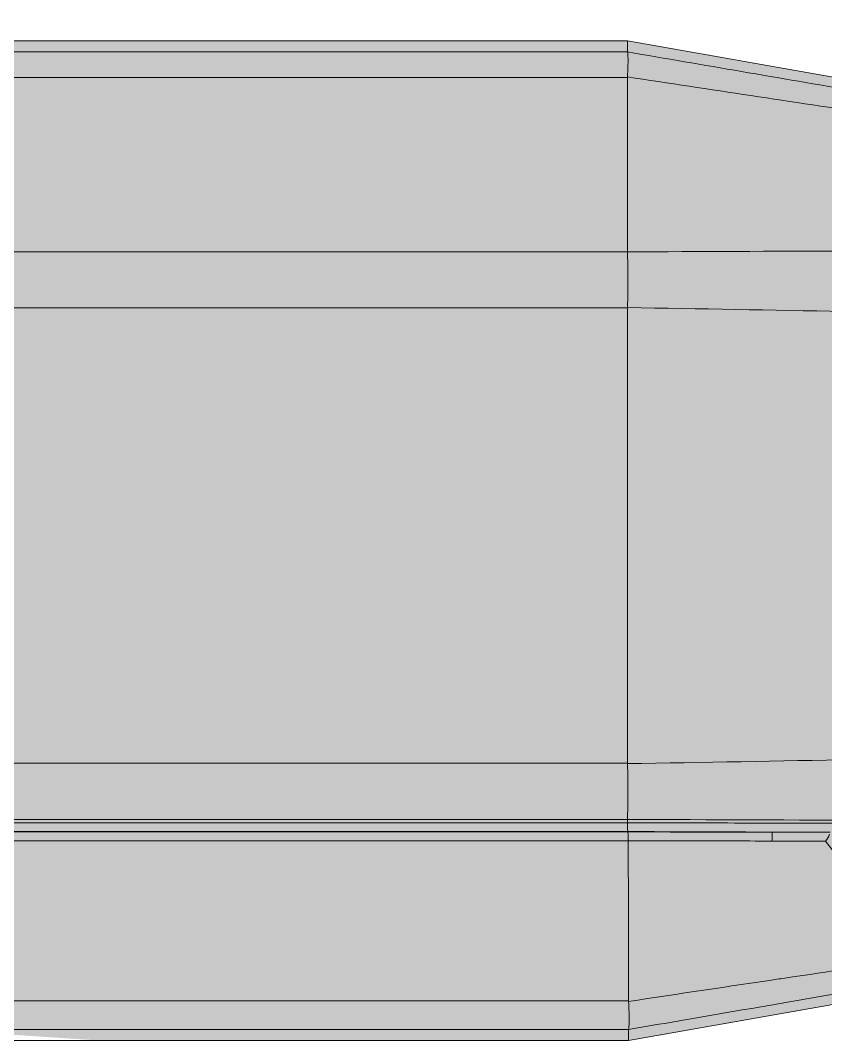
# Model space of a CAD drawing. Header units: millimetres. Extents: x 5106 to 6716, y 1990 to 3063.
# Drawn here: x 6451.6 to 6457.17, y 2659.22 to 2666.27 of the extents above; entities that cross this region are included whole.
import ezdxf

# ---------------------------------------------------------------- set-up
doc = ezdxf.new("R2010")
doc.units = ezdxf.units.MM
doc.layers.add('di', color=7, linetype='Continuous')
doc.layers.add('xian', color=250, linetype='Continuous')

# ---------------------------------------------------------------- blocks, each defined once
blk = doc.blocks.new('al-cu')
at = {"layer": 'di', "lineweight": 0, "true_color": 0xffffff}
h = blk.add_hatch(color=7, dxfattribs=at)
h.dxf.hatch_style = 1
h.paths.add_polyline_path([(2170.5902, 2624.2039), (2170.7807, 2618.9417), (2170.7807, 2618.9405), (2170.8537, 2617.8383), (2170.8537, 2614.0827), (2170.4642, 2611.8737), (2170.4278, 2611.8295), (2170.379, 2611.8107), (2170.1309, 2610.404), (2170.0593, 2610.3438), (2169.7054, 2610.3438), (2169.6957, 2610.0671), (2169.6955, 2610.0667), (2169.6955, 2610.0622), (2169.6603, 2609.052), (2169.6599, 2609.0472), (2169.6565, 2609.0335), (2169.6523, 2609.0246), (2169.6425, 2609.0122), (2169.6368, 2609.0073), (2169.6269, 2609.0014), (2169.6162, 2608.9976), (2169.6088, 2608.9962), (2169.602, 2608.9958), (2169.5889, 2608.9958), (2169.5889, 2607.2471), (2164.9173, 2607.2471), (2164.8736, 2608.4986), (2164.9256, 2608.5586), (2164.9256, 2609.8871), (2164.8221, 2609.974), (2164.819, 2610.0622), (2164.7286, 2610.2634), (2164.3043, 2610.4333), (2163.9558, 2612.4098), (2164.0089, 2612.5289), (2163.7338, 2614.0891), (2163.7338, 2618.7562), (2163.5879, 2624.7755), (2163.5887, 2624.7853), (2163.5905, 2624.7927), (2163.5936, 2624.8008), (2163.6002, 2624.8113), (2163.6064, 2624.8181), (2163.6146, 2624.8245), (2163.6212, 2624.8281), (2163.9243, 2624.9718), (2163.9243, 2628.647), (2163.5879, 2634.9282), (2163.5887, 2634.938), (2163.5899, 2634.9434), (2163.5927, 2634.9513), (2163.5967, 2634.9589), (2163.6027, 2634.967), (2163.608, 2634.9722), (2163.615, 2634.9774), (2163.7338, 2635.0512), (2163.7338, 2639.7516), (2164.0089, 2641.3118), (2164.3095, 2643.4367), (2164.3811, 2643.4968), (2164.8088, 2643.4968), (2164.8558, 2644.7995), (2164.8579, 2644.807), (2164.862, 2644.8157), (2164.8675, 2644.8236), (2164.8748, 2644.831), (2164.8823, 2644.8364), (2164.892, 2644.8411), (2164.9013, 2644.8438), (2164.9103, 2644.8448), (2164.9256, 2644.8448), (2164.9256, 2646.5936), (2169.5972, 2646.5936), (2169.6409, 2645.342), (2169.5889, 2645.282), (2169.5889, 2644.8447), (2169.606, 2644.8447), (2169.6125, 2644.8439), (2169.6191, 2644.8423), (2169.6285, 2644.8385), (2169.637, 2644.8332), (2169.6425, 2644.8285), (2169.6484, 2644.8219), (2169.6544, 2644.8121), (2169.6573, 2644.805), (2169.6593, 2644.7973), (2169.6603, 2644.7886), (2169.6955, 2643.7785), (2170.3131, 2642.4032), (2170.3732, 2642.0624), (2170.8537, 2639.758), (2170.8537, 2635.0125), (2170.8533, 2635.0061), (2170.8527, 2635.0021), (2170.8513, 2634.9962), (2170.8493, 2634.9903), (2170.8477, 2634.9868), (2170.8438, 2634.9801), (2170.8406, 2634.9758), (2170.8371, 2634.9719), (2170.8337, 2634.9686), (2170.8311, 2634.9665), (2170.7807, 2634.9275), (2170.7807, 2629.9038), (2170.7806, 2629.9009), (2170.7801, 2629.8958), (2170.7793, 2629.891), (2170.7782, 2629.8867), (2170.7759, 2629.8806), (2170.7728, 2629.8744), (2170.7379, 2629.8146), (2170.7338, 2629.8086), (2170.7314, 2629.8055), (2170.7275, 2629.8015), (2170.7229, 2629.7976), (2170.7196, 2629.7953), (2170.7163, 2629.7932), (2170.5902, 2629.7219)])
at = {"layer": 'di', "color": 18, "lineweight": 0, "true_color": 0x000000}
for points in [[(2170.4642, 2611.8737), (2170.8537, 2614.0827), (2170.8537, 2618.8282)], [(2163.7338, 2618.7562), (2163.7338, 2614.0891), (2164.0089, 2612.5289), (2163.9558, 2612.4098), (2164.3095, 2610.404), (2164.3811, 2610.3438), (2164.5277, 2610.3438), (2164.7286, 2610.2634), (2164.819, 2610.0622), (2164.8543, 2609.052), (2164.8592, 2609.0305), (2164.8664, 2609.0184), (2164.8777, 2609.0073), (2164.8906, 2609.0001), (2164.9125, 2608.9958), (2164.9256, 2608.9958), (2164.9256, 2608.5586), (2164.8736, 2608.4986), (2164.9173, 2607.2471), (2169.5972, 2607.2471)]]:
    blk.add_lwpolyline(points, dxfattribs=at)
at = {"layer": 'xian', "color": 18, "lineweight": 0, "true_color": 0x000000}
for p, q in [((2168.8784, 2639.7516), (2168.8784, 2614.0891)), ((2169.2795, 2614.0891), (2169.2795, 2639.7516)), ((2169.3021, 2639.7516), (2169.3021, 2614.0891)), ((2169.3653, 2614.0866), (2169.3653, 2639.754)), ((2169.3676, 2639.7542), (2169.3676, 2614.0865)), ((2169.4307, 2614.084), (2169.4307, 2639.7566)), ((2170.5712, 2623.9232), (2170.5712, 2614.0813)), ((2165.6361, 2614.0891), (2165.6361, 2619.731)), ((2165.2351, 2619.4901), (2165.2351, 2614.0891)), ((2163.9934, 2614.0891), (2163.9934, 2618.9009)), ((2170.8537, 2614.0827), (2170.8537, 2618.8282)), ((2163.7338, 2618.7562), (2163.7338, 2614.0891)), ((2163.8124, 2618.7934), (2163.8124, 2614.0891)), ((2170.7749, 2614.0826), (2170.7749, 2618.791)), ((2163.8124, 2614.0891), (2163.7338, 2614.0891)), ((2164.0089, 2612.5289), (2163.7338, 2614.0891)), ((2163.8124, 2614.0891), (2163.8126, 2614.089)), ((2163.9934, 2614.0891), (2165.2351, 2614.0891)), ((2168.8784, 2614.0891), (2165.6361, 2614.0891)), ((2169.302, 2614.0891), (2169.2795, 2614.0891)), ((2169.3651, 2614.0867), (2169.3653, 2614.0866)), ((2169.3676, 2614.0865), (2169.3653, 2614.0866)), ((2169.3676, 2614.0865), (2169.3678, 2614.0865)), ((2169.4308, 2614.084), (2169.4307, 2614.084)), ((2169.4366, 2614.084), (2169.4308, 2614.084))]:
    blk.add_line(p, q, dxfattribs=at)
at = {"layer": 'xian', "color": 18, "lineweight": 0, "true_color": 0x000000, "flags": 128}
for points in [[(2170.5712, 2614.0813), (2170.3473, 2614.0818), (2169.9504, 2614.0828), (2169.4366, 2614.084)], [(2170.4642, 2611.8737), (2170.6565, 2612.9646), (2170.8537, 2614.0827)], [(2170.7749, 2614.0826), (2170.8143, 2614.0827), (2170.8537, 2614.0827)]]:
    blk.add_lwpolyline(points, dxfattribs=at)
at = {"layer": 'xian', "color": 18, "lineweight": 0, "true_color": 0x000000}
blk.add_arc((2169.3904, 2613.3135), 0.2546, 265.11402, 279.5056, dxfattribs=at)
at = {"layer": 'xian', "color": 18, "lineweight": 0, "true_color": 0x000000, "extrusion": (0, 0, -1)}
for centre, start_param, end_param in [((2165.6361, 2610.6127), 6.278547, 6.283185), ((2168.8784, 2610.6127), 0, 0.004639)]:
    blk.add_ellipse(centre, major_axis=(0, 3.4764), ratio=0.167678, start_param=start_param, end_param=end_param, dxfattribs=at)
at = {"layer": 'xian', "color": 18, "lineweight": 0, "true_color": 0x000000}
for points, knots in [([(2163.99, 2614.089), (2163.9373, 2614.0862), (2163.8956, 2614.0851), (2163.8343, 2614.0854), (2163.8169, 2614.0868), (2163.8126, 2614.089)], [0, 0, 0, 0, 0.5, 0.5, 1, 1, 1, 1]), ([(2165.6334, 2614.089), (2165.5597, 2614.087), (2165.4886, 2614.0862), (2165.3515, 2614.0865), (2165.2898, 2614.0876), (2165.2362, 2614.089)], [0, 0, 0, 0, 0.5, 0.5, 1, 1, 1, 1]), ([(2169.2783, 2614.089), (2169.2246, 2614.0876), (2169.1634, 2614.0865), (2169.0262, 2614.0862), (2168.9549, 2614.087), (2168.8811, 2614.089)], [0, 0, 0, 0, 0.5, 0.5, 1, 1, 1, 1]), ([(2169.302, 2614.0891), (2169.3027, 2613.8352), (2169.3034, 2613.5815), (2169.3041, 2613.3279), (2169.3043, 2613.254), (2169.3045, 2613.1801), (2169.3048, 2613.1063), (2169.3052, 2612.9448), (2169.3057, 2612.7835), (2169.3062, 2612.6221), (2169.3062, 2612.6189), (2169.3062, 2612.6157), (2169.3062, 2612.6125)], [0, 0, 0, 0, 0.002658156, 0.002658156, 0.002658156, 0.003432388, 0.003432388, 0.003432388, 0.005124457, 0.005124457, 0.005124457, 0.00515807, 0.00515807, 0.00515807, 0.00515807]), ([(2169.3687, 2613.0598), (2169.3686, 2613.0763), (2169.3686, 2613.0927), (2169.3685, 2613.1091), (2169.3682, 2613.1829), (2169.368, 2613.2568), (2169.3677, 2613.3306), (2169.3668, 2613.5825), (2169.3659, 2613.8345), (2169.3651, 2614.0867)], [0.001519467, 0.001519467, 0.001519467, 0.001519467, 0.001691885, 0.001691885, 0.001691885, 0.002466038, 0.002466038, 0.002466038, 0.005107544, 0.005107544, 0.005107544, 0.005107544]), ([(2169.3678, 2614.0865), (2169.3679, 2614.0496), (2169.3679, 2614.0127), (2169.3679, 2613.9758), (2169.368, 2613.8482), (2169.3682, 2613.7205), (2169.3683, 2613.5929), (2169.3683, 2613.519), (2169.3684, 2613.4451), (2169.3684, 2613.3713), (2169.3685, 2613.2674), (2169.3686, 2613.1636), (2169.3687, 2613.0598)], [0.000000013, 0.000000013, 0.000000013, 0.000000013, 0.000386506, 0.000386506, 0.000386506, 0.001724638, 0.001724638, 0.001724638, 0.002499246, 0.002499246, 0.002499246, 0.003588194, 0.003588194, 0.003588194, 0.003588194]), ([(2169.4324, 2613.0624), (2169.4323, 2613.1661), (2169.4321, 2613.2699), (2169.4319, 2613.3737), (2169.4318, 2613.4475), (2169.4317, 2613.5213), (2169.4316, 2613.5951), (2169.4313, 2613.7581), (2169.4311, 2613.921), (2169.4308, 2614.084)], [0.00134221, 0.00134221, 0.00134221, 0.00134221, 0.002431097, 0.002431097, 0.002431097, 0.003205665, 0.003205665, 0.003205665, 0.004914589, 0.004914589, 0.004914589, 0.004914589]), ([(2170.5746, 2614.0812), (2170.5213, 2613.7247), (2170.4681, 2613.3682), (2170.415, 2613.0115), (2170.4093, 2612.9731), (2170.4036, 2612.9348), (2170.3979, 2612.8965), (2170.3552, 2612.609), (2170.3125, 2612.3215), (2170.2699, 2612.0339)], [0, 0, 0, 0, 0.003753137, 0.003753137, 0.003753137, 0.004156574, 0.004156574, 0.004156574, 0.007181168, 0.007181168, 0.007181168, 0.007181168]), ([(2170.5746, 2614.0812), (2170.6042, 2614.0798), (2170.6307, 2614.0788), (2170.6778, 2614.0777), (2170.6984, 2614.0775), (2170.7498, 2614.078), (2170.7698, 2614.0798), (2170.7747, 2614.0825)], [0, 0, 0, 0, 0.25, 0.25, 0.5, 0.5, 1, 1, 1, 1]), ([(2169.3687, 2613.0598), (2169.3689, 2612.9835), (2169.369, 2612.9073), (2169.3692, 2612.831), (2169.3694, 2612.7693), (2169.3695, 2612.7075), (2169.3696, 2612.6458)], [0, 0, 0, 0, 0.000800255, 0.000800255, 0.000800255, 0.001447917, 0.001447917, 0.001447917, 0.001447917]), ([(2169.433, 2612.6789), (2169.4329, 2612.7305), (2169.4328, 2612.7821), (2169.4328, 2612.8337), (2169.4327, 2612.9099), (2169.4325, 2612.9862), (2169.4324, 2613.0624)], [0, 0, 0, 0, 0.000541987, 0.000541987, 0.000541987, 0.001342194, 0.001342194, 0.001342194, 0.001342194])]:
    blk.add_open_spline(points, degree=3, knots=knots, dxfattribs=at)
for points in [[(2164.0914, 2612.4651), (2163.9982, 2613.0067), (2163.9053, 2613.548), (2163.8126, 2614.089)], [(2163.99, 2614.089), (2163.9912, 2614.089), (2163.9923, 2614.0891), (2163.9934, 2614.0891)], [(2164.2563, 2612.3309), (2164.1678, 2612.9172), (2164.0791, 2613.5032), (2163.99, 2614.089)], [(2165.2362, 2614.089), (2165.2319, 2613.0556), (2165.2286, 2612.0231), (2165.23, 2610.9919)], [(2165.2351, 2614.0891), (2165.2354, 2614.0891), (2165.2358, 2614.089), (2165.2362, 2614.089)], [(2165.6947, 2611.0102), (2165.6699, 2612.0364), (2165.6501, 2613.0627), (2165.6334, 2614.089)], [(2168.816, 2610.8536), (2168.8427, 2611.932), (2168.8636, 2613.0105), (2168.8811, 2614.089)], [(2169.2783, 2614.089), (2169.2787, 2614.089), (2169.2791, 2614.0891), (2169.2795, 2614.0891)], [(2169.2783, 2614.089), (2169.2833, 2612.9012), (2169.2869, 2611.7145), (2169.2836, 2610.5298)], [(2169.3021, 2614.0891), (2169.3021, 2614.0891), (2169.3021, 2614.0891), (2169.302, 2614.0891)], [(2169.3021, 2614.0891), (2169.3187, 2614.0886), (2169.3442, 2614.0886), (2169.3651, 2614.0867)], [(2169.3678, 2614.0865), (2169.3887, 2614.0844), (2169.4142, 2614.0844), (2169.4307, 2614.084)], [(2170.4032, 2611.9212), (2170.5276, 2612.6423), (2170.6513, 2613.3626), (2170.7747, 2614.0825)], [(2170.5712, 2614.0813), (2170.5724, 2614.0813), (2170.5735, 2614.0813), (2170.5746, 2614.0812)], [(2170.7747, 2614.0825), (2170.7747, 2614.0826), (2170.7748, 2614.0826), (2170.7749, 2614.0826)], [(2169.3824, 2612.6506), (2169.4019, 2612.656), (2169.4207, 2612.667), (2169.433, 2612.6789)], [(2170.2699, 2612.0339), (2170.0003, 2612.2416), (2169.7213, 2612.4566), (2169.433, 2612.6789)]]:
    blk.add_open_spline(points, degree=3, dxfattribs=at)

msp = doc.modelspace()

# ---------------------------------------------------------------- block references
at = {"xscale": -0.9711483823797171, "yscale": 0.9711483823797171, "zscale": 0.9711483823797171, "rotation": 89.99999999999874}
msp.add_blockref('al-cu', (8994.4689, 4767.4368), dxfattribs=at)

doc.saveas('drawing.dxf')
